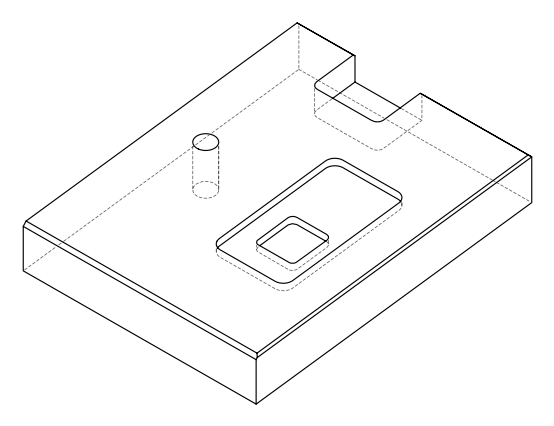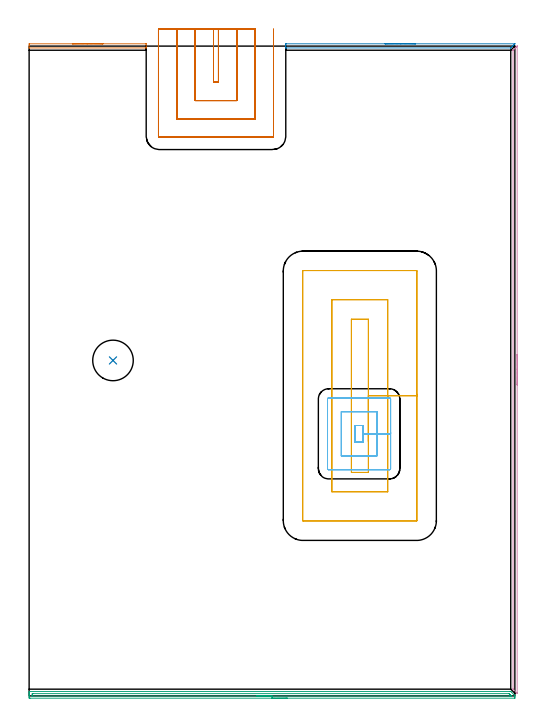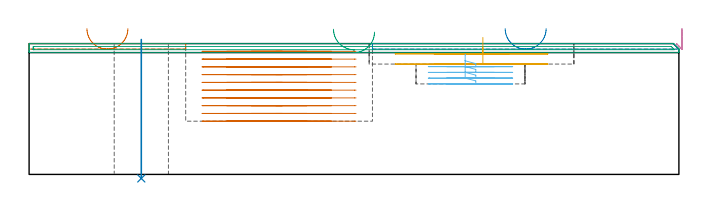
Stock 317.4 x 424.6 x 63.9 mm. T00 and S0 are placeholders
(PLAN: 8 operations, 4 tool changes, 35.4 min)
(1 AREA_MILL | FG_CHAMFER_SURFACE | UGT0205_001 | 0.77 min | 287 mm3)
(2 AREA_MILL_1 | FG_CHAMFER_SURFACE_1 | UGT0205_001 | 1.35 min | 554 mm3)
(3 AREA_MILL_2 | FG_CHAMFER_SURFACE_2 | UGT0205_001 | 5.23 min | 3075 mm3)
(4 AREA_MILL_3 | FG_CHAMFER_SURFACE_3 | UGT0205_001 | 3.52 min | 1523 mm3)
(5 MILL_RECTANGULAR_POCKET | POCKET_RECTANGULAR_STRAIGHT | UGT0201_109 | Follow Part, ap 6.35, ae 75% | 4.48 min | 187605 mm3)
(6 MILL_RECTANGULAR_POCKET_1 | POCKET_RECTANGULAR_STRAIGHT_1 | NXT0201_011 | Follow Part, ap 3, ae 75% | 3.01 min | 30033 mm3)
(7 MILL_SLOT | SLOT_PARTIAL_RECTANGULAR | NXT0201_012 | Follow Part, ap 4, ae 75% | 16.77 min | 232442 mm3)
(8 INDEXABLE_INSERT_DRILL_THROUGH_HOLE_FROM_SOLID | STEP1HOLE | NXT0302_024 | 0.27 min | 35202 mm3)
(TOOL UGT0205_001 | Chamfer Mill 20 x 3 x 45 deg. | D20 FL50 Z2)
(TOOL UGT0201_109 | End Mill 25.4 mm | D25.4 FL25 Z2)
(TOOL NXT0201_011 | ENDMILL 12mm [2P460-1200-NA 1630] | D12 FL38 Z6)
(TOOL NXT0201_012 | ENDMILL 16mm [2P460-1600-NA 1630] | D16 FL38 Z6)
(TOOL NXT0302_024 | Index. Insert Drill 26.5mm [880-D2650L32-03] | D26.5 PA176 FL80 Z2)
(OP 1 AREA_MILL)
G17 G21 G94 G90
T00 M6
G54
G17 G0 G90 X28.25 Y426.1 S1061 M3
G43 Z73.9 H0
Z71.2
G94 G1 X28.288 Z70.328 F250.
X28.402 Z69.464
X28.591 Z68.612
X28.853 Z67.78
X29.187 Z66.974
X29.59 Z66.2
X30.058 Z65.464
X30.59 Z64.772
X31.179 Z64.129
X31.822 Z63.54
X32.514 Z63.008
X33.25 Z62.54
X34.024 Z62.137
X34.83 Z61.803
X35.662 Z61.541
X36.513 Z61.352
X37.378 Z61.238
X38.25 Z61.2
X76.174 Y426.099 Z61.201
X76.409 Y426.096 Z61.204
X76.499 Y426.092 Z61.206
X76.5 Y423.867 Z63.431
X76.499 Y423.591 Z63.707
X76.49 Y423.405 Z63.892
X76.409 Y423.4 Z63.9
X0.091
X0.01 Y423.405 Z63.892
X0. Y423.592 Z63.706
Y425.27 Z62.029
X0.001 Y426.092 Z61.206
X0.091 Y426.1 Z61.2
X38.25
X39.122 Z61.238
X39.986 Z61.352
X40.838 Z61.541
X41.67 Z61.803
X42.476 Z62.137
X43.25 Z62.54
X43.986 Z63.008
X44.678 Z63.54
X45.321 Z64.129
X45.91 Z64.772
X46.441 Z65.464
X46.91 Z66.2
X47.313 Z66.974
X47.647 Z67.78
X47.909 Z68.612
X48.098 Z69.464
X48.212 Z70.328
X48.25 Z71.2
G0 Z73.9
M5
M2
(OP 2 AREA_MILL_1)
G17 G21 G94 G90
T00 M6
G54
G17 G0 G90 X232.55 Y426.1 S1061 M3
G43 Z73.9 H0
Z71.2
G94 G1 X232.588 Z70.328 F250.
X232.702 Z69.463
X232.891 Z68.612
X233.153 Z67.78
X233.487 Z66.974
X233.89 Z66.2
X234.359 Z65.464
X234.89 Z64.772
X235.479 Z64.129
X236.122 Z63.54
X236.814 Z63.008
X237.55 Z62.54
X238.324 Z62.137
X239.13 Z61.803
X239.962 Z61.541
X240.814 Z61.352
X241.679 Z61.238
X242.55 Z61.2
X317.357
X317.366 Y426.099 Z61.201
X317.381 Y426.096 Z61.203
X317.391 Y426.092 Z61.206
X317.349 Y426.049 Z61.251
X316.934 Y425.633 Z61.664
X316.431 Y425.13 Z62.169
X316.051 Y424.75 Z62.547
X315.876 Y424.575 Z62.724
X315.698 Y424.398 Z62.902
X315.169 Y423.867 Z63.43
X314.982 Y423.681 Z63.618
X314.904 Y423.604 Z63.696
X314.706 Y423.41 Z63.883
X314.696 Y423.404 Z63.889
X314.534 Y423.4 Z63.9
X167.883
X167.707 Y423.403 Z63.888
X167.7 Y423.411 Z63.88
Y423.783 Z63.517
Y424.027 Z63.272
Y424.75 Z62.545
Y425.993 Z61.304
X167.703 Y426.091 Z61.205
X168.12 Y426.1 Z61.2
X242.55
X243.422 Z61.238
X244.287 Z61.352
X245.138 Z61.541
X245.97 Z61.803
X246.776 Z62.137
X247.55 Z62.54
X248.286 Z63.008
X248.978 Z63.54
X249.621 Z64.129
X250.211 Z64.772
X250.742 Z65.464
X251.21 Z66.2
X251.613 Z66.974
X251.947 Z67.78
X252.209 Z68.612
X252.398 Z69.463
X252.512 Z70.328
X252.55 Z71.2
G0 Z73.9
M5
M2
(OP 3 AREA_MILL_2)
G17 G21 G94 G90
T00 M6
G54
G17 G0 G90 X168.7 Y-1.5 S1061 M3
G43 Z73.9 H0
Z69.5
G94 G1 X168.662 Z68.628 F250.
X168.548 Z67.764
X168.359 Z66.912
X168.097 Z66.08
X167.763 Z65.274
X167.36 Z64.5
X166.892 Z63.764
X166.36 Z63.072
X165.771 Z62.429
X165.128 Z61.84
X164.436 Z61.308
X163.7 Z60.84
X162.926 Z60.437
X162.12 Z60.103
X161.288 Z59.841
X160.436 Z59.652
X159.572 Z59.538
X158.7 Z59.5
X0.615
X0.176 Y-1.494 Z59.503
X0.01 Y-1.491 Z59.505
X0. Y-1.061 Z59.934
Y-0.787 Z60.208
Y-0.181 Z60.814
Y0.368 Z61.365
Y0.7 Z61.696
Y1.249 Z62.245
Y1.581 Z62.575
Y2.245 Z63.244
Y2.569 Z63.569
X0.004 Y2.9 Z63.891
X0.168 Z63.9
X314.106
X314.695 Y2.894 Z63.892
X314.894 Y2.707 Z63.705
X316.902 Y0.7 Z61.696
X317.341 Y0.26 Z61.259
X317.38 Y0.218 Z61.218
X317.399 Y0.191 Z61.19
X317.4 Y-0.181 Z60.818
Y-0.238 Z60.761
Y-1.061 Z59.934
Y-1.392 Z59.604
X317.397 Y-1.491 Z59.505
X317.232 Y-1.5 Z59.5
X158.7
Y-0.086 Z60.914
X2.401 Y-0.085 Z60.915
X2.304
X2.033 Y-0.079 Z60.921
X2.009 Y-0.077 Z60.923
X2.006 Y-0.056 Z60.944
X2.002 Y-0.024 Z60.976
X2.001 Y0.007 Z61.007
X2. Y0.215 Z61.215
X2.001 Y0.7 Z61.7
X2.004 Y1.092 Z62.092
X2.013 Y1.479 Z62.479
X2.401 Y1.484 Z62.484
X2.498 Y1.485 Z62.485
X313.309
X313.508 Y1.484 Z62.484
X313.607 Y1.481 Z62.481
X313.652 Y1.479 Z62.479
X313.743 Y1.395 Z62.395
X314.106 Y1.042 Z62.042
X314.45 Y0.7 Z61.7
X314.999 Y0.15 Z61.15
X315.149 Y-0.007 Z60.993
X315.208 Y-0.07 Z60.93
X314.999 Y-0.08 Z60.92
X314.9 Y-0.083 Z60.917
X314.106 Y-0.086 Z60.914
X314.009
X158.7
X157.828 Z60.952
X156.964 Z61.066
X156.112 Z61.255
X155.28 Z61.517
X154.474 Z61.851
X153.7 Z62.254
X152.964 Z62.723
X152.272 Z63.254
X151.629 Z63.843
X151.04 Z64.486
X150.508 Z65.178
X150.04 Z65.914
X149.637 Z66.688
X149.303 Z67.494
X149.041 Z68.326
X148.852 Z69.178
X148.738 Z70.043
X148.7 Z70.914
G0 Z73.9
M5
M2
(OP 4 AREA_MILL_3)
G17 G21 G94 G90
T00 M6
G54
G17 G0 G90 X318.9 Y223.15 S1061 M3
G43 Z73.9 H0
Z71.2
G94 G1 Y223.112 Z70.328 F250.
Y222.998 Z69.464
Y222.809 Z68.612
Y222.547 Z67.78
Y222.213 Z66.974
Y221.81 Z66.2
Y221.342 Z65.464
Y220.811 Z64.772
Y220.221 Z64.129
Y219.578 Z63.54
Y218.886 Z63.008
Y218.15 Z62.54
Y217.376 Z62.137
Y216.57 Z61.803
Y215.738 Z61.541
Y214.887 Z61.352
Y214.022 Z61.238
Y213.15 Z61.2
Y1.858
X318.897 Y1.715 Z61.202
X318.874 Y1.734 Z61.225
X318.729 Y1.872 Z61.37
X316.387 Y4.213 Z63.712
X316.209 Y4.394 Z63.883
X316.204 Y4.404 Z63.889
X316.2 Y4.552 Z63.9
Y421.749
X316.204 Y421.896 Z63.889
X316.209 Y421.906 Z63.883
X316.387 Y422.088 Z63.712
X316.495 Y422.195 Z63.604
X316.667 Y422.369 Z63.43
X317.388 Y423.089 Z62.711
X317.55 Y423.252 Z62.547
X318.281 Y423.982 Z61.818
X318.433 Y424.134 Z61.664
X318.877 Y424.577 Z61.223
X318.884 Y424.584 Z61.215
X318.898 Y424.594 Z61.201
X318.9 Y424.584 Z61.2
Y424.577
Y213.15
Y212.279 Z61.238
Y211.414 Z61.352
Y210.562 Z61.541
Y209.73 Z61.803
Y208.924 Z62.137
Y208.15 Z62.54
Y207.414 Z63.008
Y206.722 Z63.54
Y206.079 Z64.129
Y205.49 Z64.772
Y204.959 Z65.464
Y204.49 Z66.2
Y204.087 Z66.974
Y203.753 Z67.78
Y203.491 Z68.612
Y203.302 Z69.464
Y203.188 Z70.328
Y203.15 Z71.2
G0 Z73.9
M5
M2
(OP 5 MILL_RECTANGULAR_POCKET)
G17 G21 G94 G90
T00 M6
G54
G17 G0 G90 X221.65 Y166.244 S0 M3
G43 Z73.9 H0
Z66.9
G94 G1 Y196.1 Z58.9 F250.
Y246.15 F500.
X210.55
Y146.05
X221.65
Y196.1
X234.35
Y258.85
X197.85
Y133.35
X234.35
Y196.1
X253.4
Y277.7
G3 X253.2 Y277.9 R0.2
G1 X179.
G3 X178.8 Y277.7 R0.2
G1 Y114.5
G3 X179. Y114.3 R0.2
G1 X253.2
G3 X253.4 Y114.5 R0.2
G1 Y196.1
Y197.1
G0 X221.65 Y166.244 Z61.9
G1 Y196.1 Z53.9 F250.
Y246.15 F500.
X210.55
Y146.05
X221.65
Y196.1
X234.35
Y258.85
X197.85
Y133.35
X234.35
Y196.1
X253.4
Y277.7
G3 X253.2 Y277.9 R0.2
G1 X179.
G3 X178.8 Y277.7 R0.2
G1 Y114.5
G3 X179. Y114.3 R0.2
G1 X253.2
G3 X253.4 Y114.5 R0.2
G1 Y196.1
Y197.1
G0 Z73.9
M5
M2
(OP 6 MILL_RECTANGULAR_POCKET_1)
G17 G21 G94 G90
T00 M6
G54
G17 G0 G90 X213.149 Y176.7 S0 M3
G43 Z73.9 H1
Z58.457
G94 G1 X213. Z58.417 F250.
Y165.8 Z55.496
X218.2 Z54.103
Y171.25 Z52.643
Y176.7 F500.
X213.
Y165.8
X218.2
Y171.25
X227.2
Y185.7
X204.
Y156.8
X227.2
Y171.25
X236.2
Y194.
G3 X235.5 Y194.7 R0.7
G1 X195.7
G3 X195. Y194. R0.7
G1 Y148.5
G3 X195.7 Y147.8 R0.7
G1 X235.5
G3 X236.2 Y148.5 R0.7
G1 Y171.25
Y172.25
G0 X213.149 Y176.7 Z55.643
G1 X213. Z55.603 F250.
Y165.8 Z52.682
X218.2 Z51.289
Y171.25 Z49.829
Y176.7 F500.
X213.
Y165.8
X218.2
Y171.25
X227.2
Y185.7
X204.
Y156.8
X227.2
Y171.25
X236.2
Y194.
G3 X235.5 Y194.7 R0.7
G1 X195.7
G3 X195. Y194. R0.7
G1 Y148.5
G3 X195.7 Y147.8 R0.7
G1 X235.5
G3 X236.2 Y148.5 R0.7
G1 Y171.25
Y172.25
G0 X213.149 Y176.7 Z52.829
G1 X213. Z52.789 F250.
Y165.8 Z49.868
X218.2 Z48.475
Y171.25 Z47.014
Y176.7 F500.
X213.
Y165.8
X218.2
Y171.25
X227.2
Y185.7
X204.
Y156.8
X227.2
Y171.25
X236.2
Y194.
G3 X235.5 Y194.7 R0.7
G1 X195.7
G3 X195. Y194. R0.7
G1 Y148.5
G3 X195.7 Y147.8 R0.7
G1 X235.5
G3 X236.2 Y148.5 R0.7
G1 Y171.25
Y172.25
G0 X213.149 Y176.7 Z50.014
G1 X213. Z49.974 F250.
Y165.8 Z47.054
X218.2 Z45.66
Y171.25 Z44.2
Y176.7 F500.
X213.
Y165.8
X218.2
Y171.25
X227.2
Y185.7
X204.
Y156.8
X227.2
Y171.25
X236.2
Y194.
G3 X235.5 Y194.7 R0.7
G1 X195.7
G3 X195. Y194. R0.7
G1 Y148.5
G3 X195.7 Y147.8 R0.7
G1 X235.5
G3 X236.2 Y148.5 R0.7
G1 Y171.25
Y172.25
G0 Z73.9
M5
M2
(OP 7 MILL_SLOT)
G17 G21 G94 G90
T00 M6
G54
G17 G0 G90 X120.5 Y435.6 S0 M3
G43 Z73.9 H1
Z60.11
G94 G1 Y432.6 F250.
Y401. F500.
X123.7
Y432.6
Y435.6 F250.
X108.5
Y432.6
Y389. F500.
X135.7
Y432.6
Y435.6 F250.
X96.5
Y432.6
Y377. F500.
X147.7
Y432.6
Y435.6 F250.
X84.5
Y432.6
Y365.7 F500.
G3 X85.2 Y365. R0.7
G1 X159.
G3 X159.7 Y365.7 R0.7
G1 Y432.6
Y435.6 F250.
G0 X120.5 Z56.32
G1 Y432.6
Y401. F500.
X123.7
Y432.6
Y435.6 F250.
X108.5
Y432.6
Y389. F500.
X135.7
Y432.6
Y435.6 F250.
X96.5
Y432.6
Y377. F500.
X147.7
Y432.6
Y435.6 F250.
X84.5
Y432.6
Y365.7 F500.
G3 X85.2 Y365. R0.7
G1 X159.
G3 X159.7 Y365.7 R0.7
G1 Y432.6
Y435.6 F250.
G0 X120.5 Z52.53
G1 Y432.6
Y401. F500.
X123.7
Y432.6
Y435.6 F250.
X108.5
Y432.6
Y389. F500.
X135.7
Y432.6
Y435.6 F250.
X96.5
Y432.6
Y377. F500.
X147.7
Y432.6
Y435.6 F250.
X84.5
Y432.6
Y365.7 F500.
G3 X85.2 Y365. R0.7
G1 X159.
G3 X159.7 Y365.7 R0.7
G1 Y432.6
Y435.6 F250.
G0 X120.5 Z48.74
G1 Y432.6
Y401. F500.
X123.7
Y432.6
Y435.6 F250.
X108.5
Y432.6
Y389. F500.
X135.7
Y432.6
Y435.6 F250.
X96.5
Y432.6
Y377. F500.
X147.7
Y432.6
Y435.6 F250.
X84.5
Y432.6
Y365.7 F500.
G3 X85.2 Y365. R0.7
G1 X159.
G3 X159.7 Y365.7 R0.7
G1 Y432.6
Y435.6 F250.
G0 X120.5 Z44.95
G1 Y432.6
Y401. F500.
X123.7
Y432.6
Y435.6 F250.
X108.5
Y432.6
Y389. F500.
X135.7
Y432.6
Y435.6 F250.
X96.5
Y432.6
Y377. F500.
X147.7
Y432.6
Y435.6 F250.
X84.5
Y432.6
Y365.7 F500.
G3 X85.2 Y365. R0.7
G1 X159.
G3 X159.7 Y365.7 R0.7
G1 Y432.6
Y435.6 F250.
G0 X120.5 Z41.16
G1 Y432.6
Y401. F500.
X123.7
Y432.6
Y435.6 F250.
X108.5
Y432.6
Y389. F500.
X135.7
Y432.6
Y435.6 F250.
X96.5
Y432.6
Y377. F500.
X147.7
Y432.6
Y435.6 F250.
X84.5
Y432.6
Y365.7 F500.
G3 X85.2 Y365. R0.7
G1 X159.
G3 X159.7 Y365.7 R0.7
G1 Y432.6
Y435.6 F250.
G0 X120.5 Z37.37
G1 Y432.6
Y401. F500.
X123.7
Y432.6
Y435.6 F250.
X108.5
Y432.6
Y389. F500.
X135.7
Y432.6
Y435.6 F250.
X96.5
Y432.6
Y377. F500.
X147.7
Y432.6
Y435.6 F250.
X84.5
Y432.6
Y365.7 F500.
G3 X85.2 Y365. R0.7
G1 X159.
G3 X159.7 Y365.7 R0.7
G1 Y432.6
Y435.6 F250.
G0 X120.5 Z33.58
G1 Y432.6
Y401. F500.
X123.7
Y432.6
Y435.6 F250.
X108.5
Y432.6
Y389. F500.
X135.7
Y432.6
Y435.6 F250.
X96.5
Y432.6
Y377. F500.
X147.7
Y432.6
Y435.6 F250.
X84.5
Y432.6
Y365.7 F500.
G3 X85.2 Y365. R0.7
G1 X159.
G3 X159.7 Y365.7 R0.7
G1 Y432.6
Y435.6 F250.
G0 X120.5 Z29.79
G1 Y432.6
Y401. F500.
X123.7
Y432.6
Y435.6 F250.
X108.5
Y432.6
Y389. F500.
X135.7
Y432.6
Y435.6 F250.
X96.5
Y432.6
Y377. F500.
X147.7
Y432.6
Y435.6 F250.
X84.5
Y432.6
Y365.7 F500.
G3 X85.2 Y365. R0.7
G1 X159.
G3 X159.7 Y365.7 R0.7
G1 Y432.6
Y435.6 F250.
G0 X120.5 Z26.
G1 Y432.6
Y401. F500.
X123.7
Y432.6
Y435.6 F250.
X108.5
Y432.6
Y389. F500.
X135.7
Y432.6
Y435.6 F250.
X96.5
Y432.6
Y377. F500.
X147.7
Y432.6
Y435.6 F250.
X84.5
Y432.6
Y365.7 F500.
G3 X85.2 Y365. R0.7
G1 X159.
G3 X159.7 Y365.7 R0.7
G1 Y432.6
Y435.6 F250.
G0 Z73.9
M5
M2
(OP 8 INDEXABLE_INSERT_DRILL_THROUGH_HOLE_FROM_SOLID)
G17 G21 G94 G90
T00 M6
G54
G17 G0 G90 X54.8 Y219.2 S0 M3
G43 Z73.9 H1
G94 G81 G98 Z-1.963 F250. R65.9
G80
M5
M2
